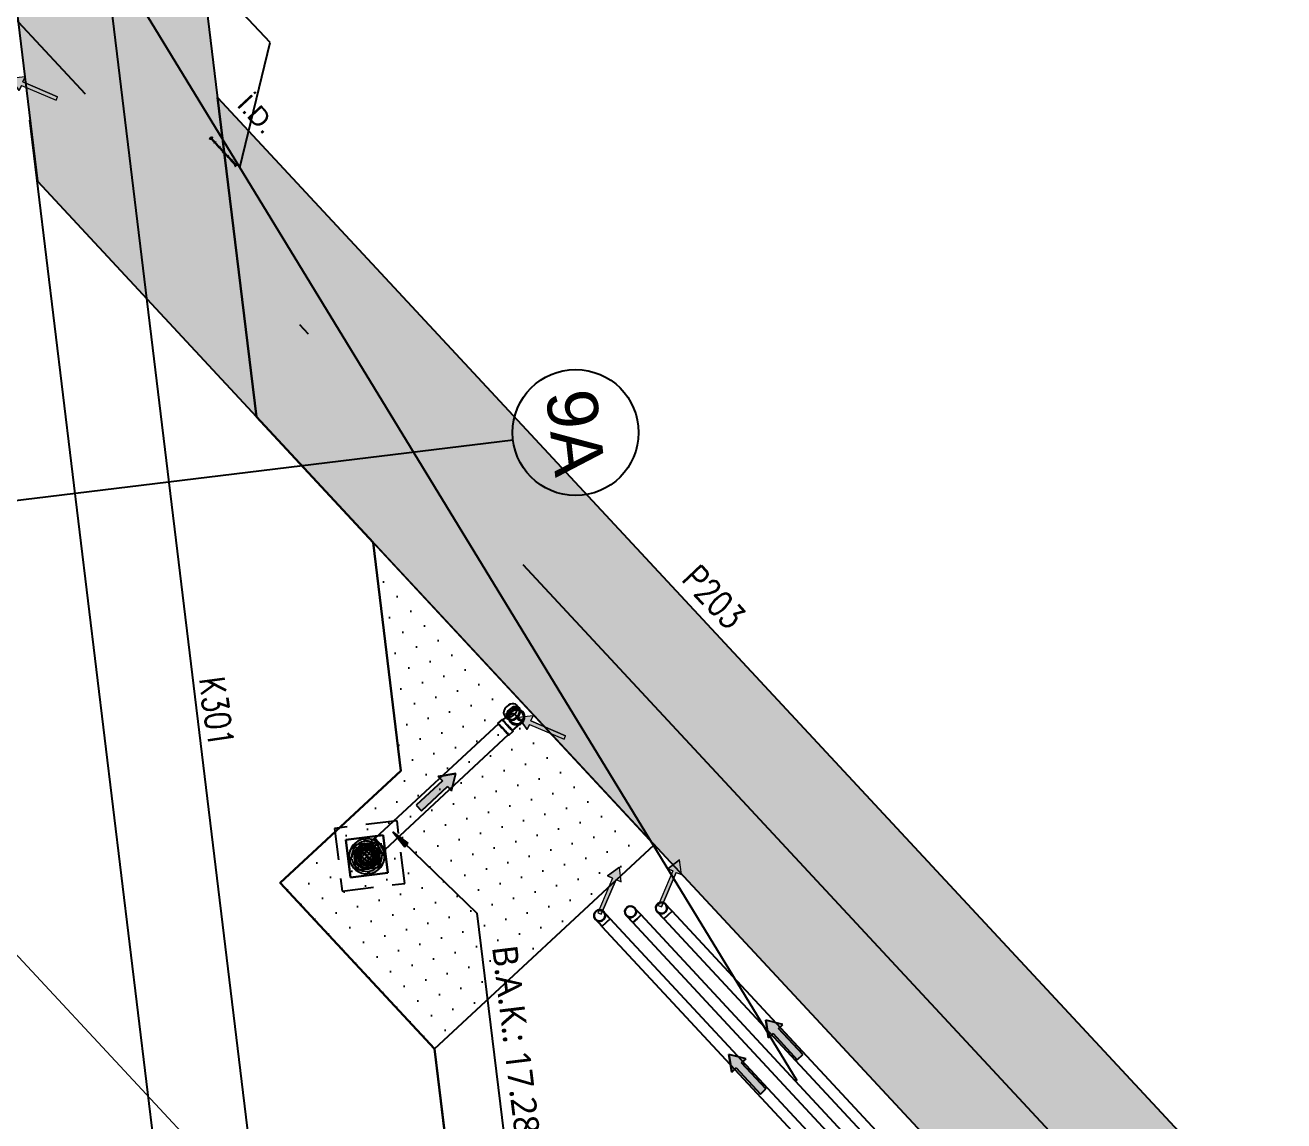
# Model space of a CAD drawing. Header units: millimetres. Extents: x 400382 to 401276, y 4543898 to 4544126.
# Drawn here: x 400483.28 to 400493.27, y 4544028.54 to 4544037.23 of the extents above; entities that cross this region are included whole.
import ezdxf
from ezdxf.enums import TextEntityAlignment as Align

# ---------------------------------------------------------------- set-up
doc = ezdxf.new("R2010")
doc.units = ezdxf.units.MM
for name, pattern in [('ACAD_ISO05W100', [33, 24, -3, 0, -3, 0, -3]), ('AKS', [3, 2.5, -0.25, 0, -0.25]), ('CIZGI', [0.4, 0.25, -0.15]), ('CONTINU', [0])]:
    doc.linetypes.add(name, pattern=pattern)
doc.layers.add('A-DETL', color=90, linetype='Continuous', lineweight=15)
doc.layers.add('A-DETL-GENF', color=92, linetype='Continuous', lineweight=9)
for name, color, linetype in [('aks prota', 2, 'AKS'), ('caks prota', 4, 'Continuous'), ('iderzi_PROTA', 3, 'Continuous'), ('kiriş prota', 6, 'Continuous'), ('kolon tarama prota', 252, 'Continuous'), ('merdiven prota', 2, 'Continuous'), ('not çizgisi prota', 4, 'Continuous'), ('perde prota', 1, 'Continuous'), ('PRT-MI-a_fit_drainage', 10, 'Continuous'), ('st_s_su tutucu', 2, 'Continuous'), ('st_s_ölçü', 4, 'Continuous'), ('taks prota', 7, 'Continuous'), ('TARAMA', 8, 'Continuous'), ('tperde prota', 6, 'Continuous')]:
    doc.layers.add(name, color=color, linetype=linetype)
doc.styles.add('OLCU', font='romanstw.shx')
doc.styles.add('Segoe UI Light_1', font='', dxfattribs={"height": 199.9999999999999})
doc.styles.add('TAKS', font='Arial Unicode.ttf')
doc.styles.add('text25_PROTA', font='Arial.ttf', dxfattribs={"height": 25})
doc.styles.add('TKIRIS', font='romanstw.shx')
doc.styles.add('tkolon', font='romanstw.shx')
doc.styles.get('Segoe UI Light_1').set_extended_font_data('Segoe UI Light')
doc.dimstyles.new('1-50', dxfattribs={"dimtxt": 10, "dimasz": 4, "dimexe": 4, "dimexo": 8, "dimgap": 4, "dimtad": 1, "dimdec": 1, "dimrnd": 0.05, "dimzin": 9, "dimdsep": 46, "dimtxsty": 'OLCU', "dimblk1": 'OBLIQUE', "dimblk2": 'OBLIQUE', "dimsah": 1, "dimcen": 2, "dimdle": 4, "dimclrd": 4, "dimclre": 4, "dimclrt": 3, "dimadec": 1, "dimazin": 0, "dimtfac": 1, "dimtdec": 1, "dimtix": 1, "dimtmove": 2, "dimatfit": 3, "dimldrblk": 'OBLIQUE', "dimfxl": 1, "dimtvp": 1, "dimtolj": 1, "dimtzin": 1, "dimarcsym": 0})

# ---------------------------------------------------------------- blocks, each defined once
blk = doc.blocks.new('Flow Direction - Flow Direction _25mm_-1035271-_17_70 m  ARA KAT')
at = {"layer": 'TARAMA'}
blk.add_hatch(color=256, dxfattribs=at).paths.add_polyline_path([(0, 1.015187933717243e-13), (-117.0416345659798, -78.02775637731982), (-117.0416345659799, -29.99999999999993), (-400.0000000000001, -29.99999999999991), (-400, 30.00000000000008), (-117.04163456598, 30.00000000000008), (-117.0416345659799, 78.02775637732009)], flags=0)
for p, q in [((-117.04163456598, 30.00000000000009), (-400, 30.00000000000008)), ((-400, 30.00000000000008), (-400.0000000000001, -29.99999999999991)), ((-117.0416345659798, 30.00000000000008), (-399.9999999999999, 30.00000000000008)), ((-399.9999999999999, 30.00000000000008), (-400, -29.99999999999991)), ((-1.691979889528737e-14, 8.459899447643693e-14), (-117.0416345659799, 78.02775637732009)), ((-117.0416345659799, 78.02775637732012), (-117.04163456598, 30.00000000000008)), ((-117.0416345659798, 78.02775637732002), (0, 8.459899447643693e-14)), ((-117.0416345659798, 30.00000000000008), (-117.0416345659798, 78.02775637732002)), ((-117.0416345659798, -78.02775637731985), (0, 1.015187933717243e-13)), ((-117.0416345659798, -78.02775637731985), (0, 8.459899447643693e-14)), ((-400.0000000000001, -29.99999999999991), (-117.0416345659799, -29.99999999999993)), ((-117.0416345659799, -29.99999999999993), (-400, -29.99999999999991)), ((-117.0416345659799, -29.99999999999993), (-117.0416345659798, -78.02775637731982)), ((-117.0416345659799, -29.99999999999993), (-117.0416345659798, -78.02775637731988))]:
    blk.add_line(p, q, dxfattribs=at)
blk = doc.blocks.new('Riser Direction1 - Flow Direction _25mm_ 2-2155046-_17_70 m  ARA KAT')
at = {"layer": 'A-DETL-GENF'}
blk.add_hatch(color=256, dxfattribs=at).paths.add_polyline_path([(-3.383959779057477e-14, -8.353062558512092e-14), (118, -4.060751734868973e-13), (96.00587391054631, -38.09494385501035), (354.8603263417587, -187.5446316471047), (339.848578520666, -213.5457415836484), (80.9941260894537, -64.09605379155403), (58.99999999999961, -102.1909976465643)], flags=0)
for p, q in [((-1.691979889528738e-14, -1.015187933717243e-13), (58.99999999999961, -102.1909976465643)), ((118, -4.060751734868973e-13), (-3.383959779057477e-14, -8.353062558512092e-14)), ((118, -4.060751734868973e-13), (-3.383959779057477e-14, -8.353062558512096e-14)), ((58.99999999999961, -102.1909976465643), (-1.691979889528738e-14, -1.015187933717243e-13)), ((58.99999999999961, -102.1909976465644), (80.9941260894537, -64.09605379155403)), ((80.9941260894537, -64.09605379155401), (58.99999999999961, -102.1909976465644)), ((80.9941260894537, -64.09605379155403), (339.848578520666, -213.5457415836484)), ((80.99412608945369, -64.096053791554), (339.848578520666, -213.5457415836484)), ((96.00587391054631, -38.09494385501034), (118, -4.060751734868973e-13)), ((96.00587391054631, -38.09494385501034), (118, -3.976152740392536e-13)), ((354.8603263417587, -187.5446316471047), (96.00587391054631, -38.09494385501035)), ((96.00587391054633, -38.09494385501034), (354.8603263417587, -187.5446316471048)), ((339.848578520666, -213.5457415836484), (354.8603263417587, -187.5446316471047)), ((339.848578520666, -213.5457415836484), (354.8603263417587, -187.5446316471047))]:
    blk.add_line(p, q, dxfattribs=at)
blk = doc.blocks.new('17.60 mekanik')
at = {"layer": 'kolon tarama prota'}
blk.add_hatch(color=256, dxfattribs=at).paths.add_polyline_path([(141917.8479183302, 63431.37157536528), (141932.9329541043, 63430.21335206205), (141932.7187142243, 63434.15711211848)], flags=0)
for p, q in [((141914.0819018368, 63571.77016613678), (141910.8890863937, 63571.77016613678)), ((141910.8890863937, 63559.01936613678), (141914.0819018368, 63559.01936613678)), ((141911.4703751276, 63555.55275822488), (141911.4703751276, 63551.10798045821)), ((141924.2211751276, 63551.10798045821), (141924.2211751276, 63555.55275822488)), ((141911.9457751286, 63551.1078748521), (141911.9481694586, 63417.34148582058)), ((141923.7481694567, 63417.34169703279), (141923.7457751267, 63551.10808606431)), ((142400.2388076643, 63550.739192081), (142114.7390584994, 63550.739192081)), ((142114.7390584994, 63550.739192081), (142114.7390584994, 63546.294192081)), ((142114.7390584994, 63546.294192081), (142114.7390584994, 63550.739192081)), ((142114.7390584994, 63546.294192081), (142114.7390584994, 63541.849192081)), ((142114.7390584994, 63541.849192081), (142114.7390584994, 63546.294192081)), ((142114.7390584994, 63546.294192081), (142114.7390584994, 63546.294192081)), ((142114.7390584994, 63546.294192081), (142114.7390584994, 63546.294192081)), ((142114.7390584994, 63541.849192081), (142400.2388076643, 63541.849192081)), ((142385.2388076643, 63530.73976485491), (142100.2082079393, 63530.73976485491)), ((142100.2082079393, 63530.73976485491), (142100.2082079393, 63526.29476485491)), ((142100.2082079393, 63526.29476485491), (142100.2082079393, 63530.73976485491)), ((142100.2082079393, 63526.29476485491), (142100.2082079393, 63521.84976485491)), ((142100.2082079393, 63521.84976485491), (142100.2082079393, 63526.29476485491)), ((142100.2082079393, 63526.29476485491), (142100.2082079393, 63526.29476485491)), ((142100.2082079393, 63526.29476485491), (142100.2082079393, 63526.29476485491)), ((142100.2082079393, 63521.84976485491), (142385.2388076643, 63521.84976485491)), ((142370.2388076643, 63510.73976613679), (142085.6773573792, 63510.73976613679)), ((142085.6773573792, 63510.73976613679), (142085.6773573792, 63506.29476613678)), ((142085.6773573792, 63506.29476613678), (142085.6773573792, 63510.73976613679)), ((142085.6773573792, 63506.29476613678), (142085.6773573792, 63501.84976613678)), ((142085.6773573792, 63501.84976613678), (142085.6773573792, 63506.29476613678)), ((142085.6773573792, 63506.29476613678), (142085.6773573792, 63506.29476613678)), ((142085.6773573792, 63506.29476613678), (142085.6773573792, 63506.29476613678)), ((142085.6773573792, 63501.84976613678), (142370.2388076643, 63501.84976613679)), ((141917.8479183302, 63431.37157536528), (142010.3435570701, 63436.39628636815)), ((141932.7187142243, 63434.15711211848), (141917.8479183302, 63431.37157536528)), ((141917.8479183302, 63431.37157536528), (141932.9329541043, 63430.21335206205)), ((141932.9329541043, 63430.21335206205), (141932.7187142243, 63434.15711211848)), ((142010.3435570701, 63436.39628636815), (142171.6539993496, 63319.19738984072)), ((141914.5296933264, 63424.00683944812), (141896.8961357576, 63399.73632961687)), ((141896.8961357576, 63399.73632961687), (141914.5296933264, 63424.00683944812)), ((141938.8002031577, 63406.37328187934), (141914.5296933264, 63424.00683944812)), ((141914.5296933264, 63424.00683944812), (141938.8002031577, 63406.37328187934)), ((141914.5296933264, 63424.00683944812), (141914.5296933264, 63424.00683944812)), ((141908.4422890725, 63410.50661185), (141906.8230498334, 63411.68305802022)), ((141906.8230498334, 63411.68305802022), (141908.4422890725, 63410.50661185)), ((141906.8230498334, 63411.68305802022), (141906.8230498334, 63411.68305802022)), ((141911.4727694577, 63417.34159142668), (141911.4727694577, 63412.89681366002)), ((141924.2235694577, 63412.89681366002), (141924.2235694577, 63417.34159142668)), ((141925.6674047354, 63414.66771062464), (141924.4909585652, 63413.04847138555)), ((141924.4909585652, 63413.04847138555), (141925.6674047354, 63414.66771062464)), ((141924.4909585652, 63413.04847138555), (141924.4909585652, 63413.04847138555)), ((141925.2999755596, 63412.46068613326), (141926.4764217298, 63414.07992537235)), ((141926.4764217298, 63414.07992537235), (141925.2999755596, 63412.46068613326)), ((141925.2999755596, 63412.46068613326), (141925.2999755596, 63412.46068613326)), ((141925.6674047354, 63414.66771062464), (141925.6674047354, 63414.66771062464)), ((141926.4764217298, 63414.07992537235), (141926.4764217298, 63414.07992537235)), ((141906.2352645811, 63410.87404102585), (141907.8545038202, 63409.69759485563)), ((141907.8545038202, 63409.69759485563), (141906.2352645811, 63410.87404102585)), ((141906.2352645811, 63410.87404102585), (141906.2352645811, 63410.87404102585)), ((141907.8545038202, 63409.69759485563), (141907.8545038202, 63409.69759485563)), ((141908.4422890725, 63410.50661185), (141908.4422890725, 63410.50661185)), ((141909.8792677275, 63408.22651776783), (141911.5001480055, 63407.04887931308)), ((141911.5001480055, 63407.04887931308), (141909.8792677275, 63408.22651776783)), ((141909.8792677275, 63408.22651776783), (141909.8792677275, 63408.22651776783)), ((141912.0879332577, 63407.85789630745), (141910.4670529798, 63409.0355347622)), ((141910.4670529798, 63409.0355347622), (141912.0879332577, 63407.85789630745)), ((141910.4670529798, 63409.0355347622), (141910.4670529798, 63409.0355347622)), ((141911.5001480055, 63407.04887931308), (141911.5001480055, 63407.04887931308)), ((141912.0879332577, 63407.85789630745), (141912.0879332577, 63407.85789630745)), ((141913.5294681025, 63405.57449195966), (141915.1611722892, 63404.38898947486)), ((141915.1611722892, 63404.38898947486), (141913.5294681025, 63405.57449195966)), ((141913.5294681025, 63405.57449195966), (141913.5294681025, 63405.57449195966)), ((141915.7489575415, 63405.19800646924), (141914.1172533548, 63406.38350895404)), ((141914.1172533548, 63406.38350895404), (141915.7489575415, 63405.19800646924)), ((141914.1172533548, 63406.38350895404), (141914.1172533548, 63406.38350895404)), ((141915.1611722892, 63404.38898947486), (141915.1611722892, 63404.38898947486)), ((141915.7489575415, 63405.19800646924), (141915.7489575415, 63405.19800646924)), ((141920.3678556692, 63407.3735071033), (141919.1823531844, 63405.74180291656)), ((141919.1823531844, 63405.74180291656), (141920.3678556692, 63407.3735071033)), ((141919.1823531844, 63405.74180291656), (141919.1823531844, 63405.74180291656)), ((141919.9913701788, 63405.15401766427), (141921.1768726636, 63406.785721851)), ((141921.1768726636, 63406.785721851), (141919.9913701788, 63405.15401766427)), ((141919.9913701788, 63405.15401766427), (141919.9913701788, 63405.15401766427)), ((141920.3678556692, 63407.3735071033), (141920.3678556692, 63407.3735071033)), ((141922.1668708129, 63400.53511953656), (141920.5351666261, 63401.72062202135)), ((141920.5351666261, 63401.72062202135), (141922.1668708129, 63400.53511953656)), ((141920.5351666261, 63401.72062202135), (141920.5351666261, 63401.72062202135)), ((141921.1666455889, 63382.1027720481), (141938.8002031577, 63406.37328187934)), ((141938.8002031577, 63406.37328187934), (141921.1666455889, 63382.1027720481)), ((141921.1768726636, 63406.785721851), (141921.1768726636, 63406.785721851)), ((141923.0198814774, 63411.02370747828), (141921.8422430226, 63409.40282720031)), ((141921.8422430226, 63409.40282720031), (141923.0198814774, 63411.02370747828)), ((141921.8422430226, 63409.40282720031), (141921.8422430226, 63409.40282720031)), ((141922.651260017, 63408.81504194802), (141923.8288984718, 63410.43592222599)), ((141923.8288984718, 63410.43592222599), (141922.651260017, 63408.81504194802)), ((141922.651260017, 63408.81504194802), (141922.651260017, 63408.81504194802)), ((141923.0198814774, 63411.02370747828), (141923.0198814774, 63411.02370747828)), ((141923.8288984718, 63410.43592222599), (141923.8288984718, 63410.43592222599)), ((141938.8002031577, 63406.37328187934), (141938.8002031577, 63406.37328187934)), ((141896.8961357576, 63399.73632961687), (141921.1666455889, 63382.1027720481)), ((141921.1666455889, 63382.1027720481), (141896.8961357576, 63399.73632961687)), ((141896.8961357576, 63399.73632961687), (141896.8961357576, 63399.73632961687)), ((141910.3963633558, 63393.64892536296), (141909.2199171855, 63392.02968612387)), ((141909.2199171855, 63392.02968612387), (141910.3963633558, 63393.64892536296)), ((141909.2199171855, 63392.02968612387), (141909.2199171855, 63392.02968612387)), ((141910.0289341799, 63391.44190087158), (141911.2053803501, 63393.06114011067)), ((141911.2053803501, 63393.06114011067), (141910.0289341799, 63391.44190087158)), ((141910.0289341799, 63391.44190087158), (141910.0289341799, 63391.44190087158)), ((141910.3963633558, 63393.64892536296), (141910.3963633558, 63393.64892536296)), ((141911.2053803501, 63393.06114011067), (141911.2053803501, 63393.06114011067)), ((141913.0450788983, 63397.2945695482), (141911.8674404436, 63395.67368927023)), ((141911.8674404436, 63395.67368927023), (141913.0450788983, 63397.2945695482)), ((141911.8674404436, 63395.67368927023), (141911.8674404436, 63395.67368927023)), ((141912.6764574379, 63395.08590401793), (141913.8540958927, 63396.70678429591)), ((141913.8540958927, 63396.70678429591), (141912.6764574379, 63395.08590401793)), ((141912.6764574379, 63395.08590401793), (141912.6764574379, 63395.08590401793)), ((141913.0450788983, 63397.2945695482), (141913.0450788983, 63397.2945695482)), ((141913.8540958927, 63396.70678429591), (141913.8540958927, 63396.70678429591)), ((141915.7049687365, 63400.95559383195), (141914.5194662517, 63399.32388964521)), ((141914.5194662517, 63399.32388964521), (141915.7049687365, 63400.95559383195)), ((141914.5194662517, 63399.32388964521), (141914.5194662517, 63399.32388964521)), ((141915.3284832461, 63398.73610439292), (141916.5139857309, 63400.36780857966)), ((141916.5139857309, 63400.36780857966), (141915.3284832461, 63398.73610439292)), ((141915.3284832461, 63398.73610439292), (141915.3284832461, 63398.73610439292)), ((141915.7049687365, 63400.95559383195), (141915.7049687365, 63400.95559383195)), ((141916.5139857309, 63400.36780857966), (141916.5139857309, 63400.36780857966)), ((141919.9473813738, 63400.91160502697), (141921.5790855605, 63399.72610254218)), ((141921.5790855605, 63399.72610254218), (141919.9473813738, 63400.91160502697)), ((141919.9473813738, 63400.91160502697), (141919.9473813738, 63400.91160502697)), ((141921.5790855605, 63399.72610254218), (141921.5790855605, 63399.72610254218)), ((141922.1668708129, 63400.53511953656), (141922.1668708129, 63400.53511953656)), ((141923.6084056576, 63398.25171518877), (141925.2292859355, 63397.07407673402)), ((141925.2292859355, 63397.07407673402), (141923.6084056576, 63398.25171518877)), ((141923.6084056576, 63398.25171518877), (141923.6084056576, 63398.25171518877)), ((141925.8170711878, 63397.88309372839), (141924.1961909099, 63399.06073218314)), ((141924.1961909099, 63399.06073218314), (141925.8170711878, 63397.88309372839)), ((141924.1961909099, 63399.06073218314), (141924.1961909099, 63399.06073218314)), ((141925.2292859355, 63397.07407673402), (141925.2292859355, 63397.07407673402)), ((141925.8170711878, 63397.88309372839), (141925.8170711878, 63397.88309372839)), ((141927.2540498428, 63395.60299964622), (141928.8732890819, 63394.426553476)), ((141928.8732890819, 63394.426553476), (141927.2540498428, 63395.60299964622)), ((141927.2540498428, 63395.60299964622), (141927.2540498428, 63395.60299964622)), ((141929.4610743342, 63395.23557047037), (141927.8418350951, 63396.41201664059)), ((141927.8418350951, 63396.41201664059), (141929.4610743342, 63395.23557047037)), ((141927.8418350951, 63396.41201664059), (141927.8418350951, 63396.41201664059)), ((141928.8732890819, 63394.426553476), (141928.8732890819, 63394.426553476)), ((141929.4610743342, 63395.23557047037), (141929.4610743342, 63395.23557047037)), ((141921.1666455889, 63382.1027720481), (141921.1666455889, 63382.1027720481))]:
    blk.add_line(p, q, dxfattribs=at)
at = {"layer": 'kolon tarama prota', "flags": 128}
for points in [[(141912.1307751276, 63565.39476613679), (141912.6004471828, 63567.66363364092), (141913.9322658543, 63569.55957947801), (141915.9073272006, 63570.77097712911), (141917.8457751276, 63571.10976613678)], [(141912.1307751276, 63565.39476613679), (141912.1307751276, 63564.92230652401), (141912.1307751276, 63563.54983437919), (141912.1307751276, 63561.40780145799), (141912.1307751276, 63558.69980530252), (141912.1307751276, 63555.68323755029), (141912.1307751276, 63555.55275822488)], [(141917.8457751276, 63559.67976613678), (141915.5769076235, 63560.14943819197), (141913.6809617864, 63561.48125686342), (141912.4695641353, 63563.45631820972), (141912.1307751276, 63565.39476613679)], [(141914.0819018368, 63571.10976613678), (141916.186796395, 63571.10976613678), (141917.472206111, 63571.10976613678), (141917.8457751276, 63571.10976613678)], [(141917.8457751276, 63571.10976613678), (141920.1146426318, 63570.64009408159), (141922.0105884689, 63569.30827541015), (141923.22198612, 63567.33321406384), (141923.5607751276, 63565.39476613678)], [(141923.5607751276, 63565.39476613678), (141923.0911030725, 63563.12589863264), (141921.759284401, 63561.22995279555), (141919.7842230547, 63560.01855514445), (141917.8457751276, 63559.67976613678)], [(141923.5607751276, 63555.55275822488), (141923.5607751276, 63558.57618529831), (141923.5607751276, 63561.30279070132), (141923.5607751276, 63563.47341401072), (141923.5607751276, 63564.88174020392), (141923.5607751276, 63565.39390964292), (141923.5607751276, 63565.39476613679)], [(141917.8457751276, 63559.67976613678), (141917.372573121, 63559.67976613678), (141915.9891691362, 63559.67976613678), (141914.0819018368, 63559.67976613678)], [(142102.6940584994, 63546.294192081), (142103.1618645494, 63548.27912363751), (142104.4668158826, 63549.84625407323), (142106.3342379753, 63550.66572372608), (142107.1390584994, 63550.739192081)], [(142107.1390584994, 63541.849192081), (142105.1541269429, 63542.31699813099), (142103.5869965072, 63543.62194946414), (142102.7675268544, 63545.48937155689), (142102.6940584994, 63546.294192081)], [(142107.1390584994, 63550.739192081), (142107.6103552399, 63550.739192081), (142108.9657926672, 63550.739192081), (142111.0372620336, 63550.739192081), (142113.5678484022, 63550.739192081), (142114.7390584994, 63550.739192081)], [(142107.1390584994, 63550.739192081), (142109.1239900559, 63550.271386031), (142110.6911204917, 63548.96643469785), (142111.5105901445, 63547.0990126051), (142111.5840584994, 63546.294192081)], [(142111.5840584994, 63546.294192081), (142111.1162524494, 63544.30926052448), (142109.8113011163, 63542.74213008877), (142107.9438790235, 63541.92266043591), (142107.1390584994, 63541.849192081)], [(142114.7390584994, 63541.849192081), (142112.1043687952, 63541.849192081), (142109.7964476883, 63541.849192081), (142108.101536151, 63541.849192081), (142107.2298463631, 63541.849192081), (142107.1390584994, 63541.849192081)], [(142088.1632079393, 63526.29476485491), (142088.6310139893, 63528.27969641142), (142089.9359653225, 63529.84682684714), (142091.8033874152, 63530.66629649999), (142092.6082079393, 63530.73976485491)], [(142092.6082079393, 63521.84976485491), (142090.6232763828, 63522.3175709049), (142089.0561459471, 63523.62252223805), (142088.2366762942, 63525.4899443308), (142088.1632079393, 63526.29476485491)], [(142092.6082079393, 63530.73976485491), (142093.0795046798, 63530.73976485491), (142094.4349421071, 63530.73976485491), (142096.5064114735, 63530.73976485491), (142099.0369978421, 63530.73976485491), (142100.2082079393, 63530.73976485491)], [(142092.6082079393, 63530.73976485491), (142094.5931394958, 63530.27195880491), (142096.1602699315, 63528.96700747177), (142096.9797395844, 63527.09958537902), (142097.0532079393, 63526.29476485491)], [(142097.0532079393, 63526.29476485491), (142096.5854018893, 63524.3098332984), (142095.2804505562, 63522.74270286268), (142093.4130284634, 63521.92323320983), (142092.6082079393, 63521.84976485491)], [(142100.2082079393, 63521.84976485491), (142097.5735182351, 63521.84976485491), (142095.2655971282, 63521.84976485491), (142093.5706855909, 63521.84976485491), (142092.698995803, 63521.84976485491), (142092.6082079393, 63521.84976485491)], [(142073.6323573792, 63506.29476613678), (142074.1001634292, 63508.2796976933), (142075.4051147624, 63509.84682812901), (142077.2725368551, 63510.66629778186), (142078.0773573792, 63510.73976613679)], [(142078.0773573792, 63501.84976613678), (142076.0924258227, 63502.31757218678), (142074.525295387, 63503.62252351992), (142073.7058257341, 63505.48994561267), (142073.6323573792, 63506.29476613678)], [(142078.0773573792, 63510.73976613679), (142078.5486541197, 63510.73976613678), (142079.904091547, 63510.73976613679), (142081.9755609134, 63510.73976613678), (142084.506147282, 63510.73976613679), (142085.6773573792, 63510.73976613679)], [(142078.0773573792, 63510.73976613679), (142080.0622889357, 63510.27196008679), (142081.6294193714, 63508.96700875364), (142082.4488890243, 63507.09958666089), (142082.5223573792, 63506.29476613679)], [(142082.5223573792, 63506.29476613679), (142082.0545513292, 63504.30983458027), (142080.7495999961, 63502.74270414456), (142078.8821779033, 63501.9232344917), (142078.0773573792, 63501.84976613678)], [(142085.6773573792, 63501.84976613679), (142083.042667675, 63501.84976613678), (142080.7347465681, 63501.84976613679), (142079.0398350308, 63501.84976613679), (142078.1681452429, 63501.84976613679), (142078.0773573792, 63501.84976613678)], [(141912.1331694577, 63403.05480574811), (141912.1331694577, 63403.52726536089), (141912.1331694577, 63404.89973750571), (141912.1331694577, 63407.04177042691), (141912.1331694577, 63409.74976658238), (141912.1331694577, 63412.76633433461), (141912.1331694577, 63412.89681366002)], [(141923.5631694577, 63412.89681366002), (141923.5631694577, 63409.87338658659), (141923.5631694577, 63407.14678118358), (141923.5631694577, 63404.97615787417), (141923.5631694577, 63403.56783168097), (141923.5631694577, 63403.05566224198), (141923.5631694577, 63403.05480574811)], [(141912.1331694577, 63403.05480574811), (141912.6028415129, 63405.32367325225), (141913.9346601843, 63407.21961908934), (141915.9097215306, 63408.43101674044), (141917.8481694577, 63408.76980574811)], [(141917.8481694577, 63397.33980574811), (141915.5793019535, 63397.8094778033), (141913.6833561164, 63399.14129647474), (141912.4719584653, 63401.11635782105), (141912.1331694577, 63403.05480574811)], [(141917.8481694577, 63408.76980574811), (141920.1170369618, 63408.30013369292), (141922.0129827989, 63406.96831502148), (141923.22438045, 63404.99325367517), (141923.5631694577, 63403.05480574811)], [(141923.5631694577, 63403.05480574811), (141923.0934974025, 63400.78593824396), (141921.761678731, 63398.88999240688), (141919.7866173847, 63397.67859475578), (141917.8481694577, 63397.33980574811)]]:
    blk.add_lwpolyline(points, dxfattribs=at)
at = {"layer": 'kolon tarama prota'}
for centre, radius, start, end in [((141917.8457751276, 63565.39476613679), 6.375400000000792, 90, 270), ((141917.8457751276, 63565.39476613679), 6.375400000000792, 90, 270), ((141917.8457751276, 63565.39476613678), 6.37540000000197, 0, 180), ((141917.8457751276, 63565.39476613678), 6.375399999999615, 0, 180), ((141917.8457751276, 63565.39476613678), 5.9, 323.9999999985069, 143.9999999985069), ((141917.8457751276, 63565.39476613679), 6.375400000000792, 270, 90), ((141917.8457751276, 63565.39476613679), 6.375400000002291, 270, 90), ((141917.8457751276, 63565.39476613678), 6.37539999999876, 180, 0), ((141917.8457751276, 63565.39476613678), 6.375400000001115, 180, 0), ((141917.8457751276, 63565.39476613678), 5.9, 143.9999999985069, 323.9999999985069), ((141917.8457751276, 63565.39476613679), 5.715000000001502, 90, 270), ((141917.8457751276, 63565.39476613678), 5.715000000001502, 0, 180), ((141917.8457751276, 63565.39476613678), 5.715000000000646, 180, 0), ((141916.1118086334, 63563.00816600338), 2.949999999998545, 53.99999999421196, 233.9999999942119), ((141917.8457751276, 63565.39476613679), 5.71499999999947, 270, 90), ((141919.5797416219, 63567.78136627019), 2.95, 233.9999999942119, 53.99999999421196), ((142107.1390584994, 63546.294192081), 4.444999999998553, 0, 180), ((142107.1390584994, 63546.29476613679), 4.445000000003223, 143.9999999985069, 323.9999999985069), ((142107.1390584994, 63546.294192081), 4.444999999998553, 180, 0), ((142107.1390584994, 63546.29476613679), 4.444999999998809, 323.9999999985069, 143.9999999985069), ((142092.6082079393, 63526.29476485491), 4.445000000000586, 0, 180), ((142092.6082079393, 63526.29476613678), 4.445000000001165, 143.9999999985069, 323.9999999985069), ((142092.6082079393, 63526.29476485491), 4.444999999998553, 180, 0), ((142092.6082079393, 63526.29476613678), 4.444999999996798, 323.9999999985069, 143.9999999985069), ((142078.0773573792, 63506.29476613679), 4.444999999998553, 0, 180), ((142078.0773573792, 63506.29476613678), 4.444999999999709, 143.9999999985069, 323.9999999985069), ((142078.0773573792, 63506.29476613679), 4.444999999998553, 180, 0), ((142078.0773573792, 63506.29476613678), 4.445000000001165, 323.9999999985069, 143.9999999985069), ((141917.8481694577, 63403.05480574811), 14, 56.04671310135312, 141.9532868987612), ((141917.8481694577, 63403.05480574811), 14, 56.04671310135312, 141.9532868987612), ((141917.8481694577, 63403.05480574811), 12, 56.38801545882558, 141.6119845348579), ((141917.8481694577, 63403.05480574811), 12.00000000000001, 56.38801545882558, 141.6119845348579), ((141917.8481694577, 63403.05480574811), 10.00000000000001, 323.9999999985069, 143.9999999985069), ((141917.8481694577, 63403.05480574811), 10.00000000000001, 323.9999999985069, 143.9999999985069), ((141917.8481694577, 63403.05480574811), 9.5, 57.01696130850337, 140.9830386868458), ((141917.8481694577, 63403.05480574811), 9.500000000000002, 57.01696130850337, 140.9830386868458), ((141917.8481694577, 63403.05480574811), 9.000000000000009, 323.9999999985069, 143.9999999985069), ((141917.8481694577, 63403.05480574811), 9.000000000000009, 323.9999999985069, 143.9999999985069), ((141917.8481694577, 63403.05480574811), 12, 326.3880154599897, 51.61198453091146), ((141917.8481694577, 63403.05480574811), 12, 326.3880154599897, 51.61198453091146), ((141917.8481694577, 63403.05480574811), 14, 326.0467131002234, 51.9532868973338), ((141917.8481694577, 63403.05480574811), 14, 326.0467131002234, 51.9532868973338), ((141917.8481694577, 63403.05480574811), 14, 146.0467131002235, 231.9532868973338), ((141917.8481694577, 63403.05480574811), 14.00000000000001, 146.0467131002235, 231.9532868973338), ((141917.8481694577, 63403.05480574811), 12, 146.3880154599897, 231.6119845309114), ((141917.8481694577, 63403.05480574811), 12, 146.3880154599897, 231.6119845309114), ((141917.8481694577, 63403.05480574811), 10.00000000000001, 143.9999999985069, 323.9999999985069), ((141917.8481694577, 63403.05480574811), 10.00000000000001, 143.9999999985069, 323.9999999985069), ((141917.8481694577, 63403.05480574811), 9.499999999999998, 147.0169613130423, 230.9830386862312), ((141917.8481694577, 63403.05480574811), 9.5, 147.0169613130423, 230.9830386862312), ((141917.8481694577, 63403.05480574811), 9.000000000000007, 143.9999999985069, 323.9999999985069), ((141917.8481694577, 63403.05480574811), 9.000000000000007, 143.9999999985069, 323.9999999985069), ((141917.8481694577, 63403.05480574811), 7.5, 147.8225537276647, 230.1774462721928), ((141917.8481694577, 63403.05480574811), 7.499999999999999, 147.8225537276647, 230.1774462721928), ((141917.8481694577, 63403.05480574811), 6.375399999999856, 90, 270), ((141917.8481694577, 63403.05480574811), 6.375400000000006, 90, 270), ((141917.8481694577, 63403.05480574811), 5.900000000000729, 143.9999999985069, 323.9999999985069), ((141917.8481694577, 63403.05480574811), 7.499999999999999, 57.82255372635625, 140.1774462721928), ((141917.8481694577, 63403.05480574811), 7.500000000000004, 57.82255372635625, 140.1774462721928), ((141917.8481694577, 63403.05480574811), 5.715000000000958, 90, 270), ((141917.8481694577, 63403.05480574811), 5.000000000000004, 143.9999999985069, 323.9999999985069), ((141917.8481694577, 63403.05480574811), 5.000000000000004, 143.9999999985069, 323.9999999985069), ((141917.8481694577, 63403.05480574811), 5, 149.7391704761343, 228.2608295239611), ((141917.8481694577, 63403.05480574811), 5.000000000000001, 149.7391704761343, 228.2608295239611), ((141917.8481694577, 63403.05480574811), 5.9, 323.9999999985069, 143.9999999985069), ((141916.1142029634, 63400.6682056147), 2.949999999998243, 53.99999999421196, 233.9999999942119), ((141917.8481694577, 63403.05480574811), 5.000000000000004, 323.9999999985069, 143.9999999985069), ((141917.8481694577, 63403.05480574811), 5.000000000000004, 323.9999999985069, 143.9999999985069), ((141917.8481694577, 63403.05480574811), 5.000000000000001, 59.73917047613427, 138.2608295180751), ((141917.8481694577, 63403.05480574811), 5, 59.73917047613427, 138.2608295180751), ((141917.8481694577, 63403.05480574811), 3.000000000000001, 153.5940682266306, 224.4059317732015), ((141917.8481694577, 63403.05480574811), 3, 153.5940682266306, 224.4059317732015), ((141917.8481694577, 63403.05480574811), 3, 63.59406821916283, 134.4059317732015), ((141917.8481694577, 63403.05480574811), 3.000000000000002, 63.59406821916283, 134.4059317732015), ((141917.8481694577, 63403.05480574811), 6.375400000000474, 270, 90), ((141917.8481694577, 63403.05480574811), 6.375400000000305, 270, 90), ((141917.8481694577, 63403.05480574811), 5.714999999999193, 270, 90), ((141919.5821359519, 63405.44140588152), 2.950000000000301, 233.9999999942119, 53.99999999421196), ((141917.8481694577, 63403.05480574811), 3.000000000000001, 333.5940682266306, 44.40593177320152), ((141917.8481694577, 63403.05480574811), 3, 333.5940682266306, 44.40593177320152), ((141917.8481694577, 63403.05480574811), 4.999999999999999, 329.7391704761342, 48.26082952396113), ((141917.8481694577, 63403.05480574811), 5.000000000000002, 329.7391704761342, 48.26082952396113), ((141917.8481694577, 63403.05480574811), 7.500000000000002, 327.8225537276646, 50.17744627219283), ((141917.8481694577, 63403.05480574811), 7.5, 327.8225537276646, 50.17744627219283), ((141917.8481694577, 63403.05480574811), 9.500000000000002, 327.0169613130423, 50.98303868623125), ((141917.8481694577, 63403.05480574811), 9.500000000000004, 327.0169613130423, 50.98303868623125), ((141917.8481694577, 63403.05480574811), 14.00000000000001, 236.0467131013531, 321.9532868987612), ((141917.8481694577, 63403.05480574811), 14, 236.0467131013531, 321.9532868987612), ((141917.8481694577, 63403.05480574811), 12, 236.3880154588255, 321.6119845348579), ((141917.8481694577, 63403.05480574811), 12, 236.3880154588255, 321.6119845348579), ((141917.8481694577, 63403.05480574811), 9.500000000000002, 237.0169613085033, 320.9830386868458), ((141917.8481694577, 63403.05480574811), 9.499999999999998, 237.0169613085033, 320.9830386868458), ((141917.8481694577, 63403.05480574811), 7.499999999999999, 237.8225537263562, 320.1774462721929), ((141917.8481694577, 63403.05480574811), 7.500000000000002, 237.8225537263562, 320.1774462721929), ((141917.8481694577, 63403.05480574811), 5.000000000000003, 239.7391704761343, 318.2608295180751), ((141917.8481694577, 63403.05480574811), 4.999999999999999, 239.7391704761343, 318.2608295180751), ((141917.8481694577, 63403.05480574811), 2.999999999999999, 243.5940682191628, 314.4059317732015), ((141917.8481694577, 63403.05480574811), 3.000000000000001, 243.5940682191628, 314.4059317732015)]:
    blk.add_arc(centre, radius, start, end, dxfattribs=at)
for centre, major_axis, ratio, start_param, end_param in [((141910.8890863937, 63565.39476613678), (-8.440653176399792e-13, 6.375399999999614), 0.6957400217152956, 4.712388980384681, 7.853981633974524), ((141914.0819018368, 63565.39476613678), (3.808911103187404e-13, 6.375400000000794), 0.6957400217148482, 4.712388980384814, 7.853981633974345), ((141914.0819018368, 63565.39476613678), (-1.013998260357685e-12, 5.715000000001502), 0.6957400217148809, 4.712388980384508, 7.853981633974309), ((141910.8890863937, 63565.39476613678), (3.808911103187404e-13, 6.375400000000794), 0.6957400217148482, 1.570796326795072, 4.712388980384814), ((141914.0819018368, 63565.39476613678), (-1.305469995993315e-12, 6.375399999998762), 0.6957400217154392, 1.570796326794575, 4.712388980384631), ((141914.0819018368, 63565.39476613678), (-3.898163042359207e-13, 5.714999999999463), 0.6957400217151284, 1.570796326794798, 4.712388980384585), ((141917.8457751276, 63555.55275822488), (-6.375400000000364, 4.034526046581507e-13), 0.009999500037323807, 4.712388980384548, 7.85398163397461), ((141917.8457751276, 63551.10798045821), (-6.375400000000792, -1.977448621515411e-13), 0.009999500037188974, 4.712388980384631, 7.853981633974481), ((141917.8457751276, 63555.55275822488), (-5.714999999999463, 3.569020079474353e-15), 0.009999500037772592, 4.712388980384651, 7.853981633974744), ((141917.8457751276, 63551.10798045821), (5.899999999053629, 0.0001056061051896347), 0.009999500035661307, 1.570796326794799, 3.141592653589703), ((141917.8457751276, 63551.10798045821), (5.89999999905395, 0.0001056061031578144), 0.009999500035660762, 0, 1.570796326794802), ((141917.8457751276, 63555.55275822488), (-6.37540000000197, 6.511866601501616e-13), 0.009999500037690607, 1.570796326795024, 4.712388980384548), ((141917.8457751276, 63555.55275822488), (-5.715000000000646, 8.755995928312212e-13), 0.009999500037358534, 1.570796326795159, 4.712388980384653), ((141917.8457751276, 63551.10798045821), (-6.375400000000365, 3.937201953352568e-13), 0.009999500037508467, 1.570796326794896, 4.712388980384632), ((141917.8457751276, 63551.10798045821), (5.899999999053629, 0.0001056061051740777), 0.009999500036150796, 3.141592653589961, 4.71238898038484), ((141917.8457751276, 63551.10798045821), (5.89999999905395, 0.0001056061031426667), 0.00999950003615025, 4.712388980384843, 6.283185307179743), ((141917.8481694577, 63412.89681366002), (-6.375400000000081, 1.251941744717671e-13), 0.009999500037544991, 4.712388980384569, 7.853981633974483), ((141917.8481694577, 63417.34159142668), (-6.375400000001537, 1.243094099878961e-13), 0.009999500037314453, 4.712388980384912, 7.853981633974369), ((141917.8481694577, 63412.89681366002), (-5.714999999999417, 1.110361802503121e-13), 0.009999500037539034, 4.712388980384556, 7.853981633974674), ((141917.8481694577, 63417.34159142668), (5.899999999054807, 0.000105606104335249), 0.00999950003565931, 1.5707963267948, 3.141592653589685), ((141917.8481694577, 63417.34159142668), (5.899999999054807, 0.0001056061043299268), 0.009999500036003825, 3.141592653589763, 4.712388980384642), ((141917.8481694577, 63417.34159142668), (5.89999999905395, 0.0001056061031578144), 0.009999500035660762, 0, 1.570796326794802), ((141917.8481694577, 63417.34159142668), (6.375399999998625, -1.384656417302267e-13), 0.009999500037547272, 4.712388980384571, 7.853981633974707), ((141917.8481694577, 63412.89681366002), (-6.375399999999717, 1.243094099878606e-13), 0.009999500037545562, 1.570796326794897, 4.712388980384569), ((141917.8481694577, 63412.89681366002), (5.71499999999978, -1.209501249155263e-13), 0.0099995000375384, 4.712388980384876, 7.853981633974358), ((141917.8481694577, 63417.34159142668), (5.89999999905395, 0.0001056061031541299), 0.009999500036005273, 4.712388980384643, 6.283185307179532)]:
    blk.add_ellipse(centre, major_axis=major_axis, ratio=ratio, start_param=start_param, end_param=end_param, dxfattribs=at)
at = {"layer": 'kolon tarama prota', "xscale": 0.1, "yscale": 0.1, "zscale": 0.1}
for name, p, rotation in [('Riser Direction1 - Flow Direction _25mm_ 2-2155046-_17_70 m  ARA KAT', (141273.4125714038, 63615.98137169663), 53.99999999999887), ('Riser Direction1 - Flow Direction _25mm_ 2-2155046-_17_70 m  ARA KAT', (141919.1704391147, 63566.03368318312), 53.99999999999887), ('Riser Direction1 - Flow Direction _25mm_ 2-2155046-_17_70 m  ARA KAT', (142088.9037996774, 63582.95275689538), 323.999999999999), ('Flow Direction - Flow Direction _25mm_-1035271-_17_70 m  ARA KAT', (142228.7254561045, 63546.294192081), 179.9999999999999), ('Riser Direction1 - Flow Direction _25mm_ 2-2155046-_17_70 m  ARA KAT', (142060.5950665842, 63543.98912847453), 323.999999999999), ('Flow Direction - Flow Direction _25mm_-1035271-_17_70 m  ARA KAT', (142228.7254561045, 63506.29476613679), 179.9999999999999), ('Flow Direction - Flow Direction _25mm_-1035271-_17_70 m  ARA KAT', (141917.8467006828, 63499.39908714284), 89.99999999999984)]:
    blk.add_blockref(name, p, dxfattribs=dict(at, rotation=rotation))
at = {"layer": 'kolon tarama prota', "insert": (142049.8750017544, 63443.01883412077), "char_height": 20, "width": 207.1240739468078, "attachment_point": 1, "rotation": 323.999999999999, "line_spacing_factor": 1.142578849721707, "style": 'Segoe UI Light_1'}
blk.add_mtext('B.A.K.: 17.28 m', dxfattribs=at)
blk = doc.blocks.new('_Oblique')
at = {"layer": 'st_s_ölçü', "lineweight": -2}
blk.add_line((-0.5, -0.5), (0.5, 0.5), dxfattribs=at)
blk = doc.blocks.new('D')
at = {"layer": 'st_s_su tutucu', "linetype": 'CONTINU', "ltscale": 0.2}
for p, q in [((-39987.83090962706, 52508.18991963421), (-39992.63090966878, 52508.18991966914)), ((-39992.63090966878, 52508.18991966914), (-39992.63090980848, 52507.38991968935)), ((-39992.63090980848, 52507.38991968935), (-39990.63090962501, 52506.05655179494)), ((-39990.63090962501, 52506.05655179494), (-39990.6309096902, 52498.50671976196)), ((-39989.83090974534, 52506.05655187643), (-39987.83090964103, 52507.38991968935)), ((-39989.83090955907, 52498.50671965136), (-39989.83090974534, 52506.05655187643)), ((-39987.83090964103, 52507.38991968935), (-39987.83090962706, 52508.18991963421)), ((-39990.6309096902, 52498.50671976196), (-39991.53117650332, 52498.50671977942)), ((-39991.53117650332, 52498.50671977942), (-39991.53117639622, 52497.87311976865)), ((-39991.53117639622, 52497.87311976865), (-39990.63090970417, 52497.87311978029)), ((-39990.63090980196, 52488.50671968629), (-39991.53117661508, 52488.50671963972)), ((-39991.53117661508, 52488.50671963972), (-39991.53117662905, 52487.87311965806)), ((-39991.53117662905, 52487.87311965806), (-39990.630909937, 52487.87311964059)), ((-39990.63090970417, 52497.87311978029), (-39990.63090980196, 52488.50671968629)), ((-39990.630909937, 52487.87311964059), (-39990.63090992199, 52478.65671955824)), ((-39988.9306429881, 52498.50671966883), (-39989.83090955907, 52498.50671965136)), ((-39989.83090992229, 52488.50671961062), (-39989.83090981984, 52497.87311973373)), ((-39989.83090981984, 52497.87311973373), (-39988.93064300207, 52497.87311962313)), ((-39988.93064335132, 52488.50671965136), (-39989.83090992229, 52488.50671961062)), ((-39989.83091007002, 52478.65671960481), (-39989.8309099316, 52487.87311978029)), ((-39989.8309099316, 52487.87311978029), (-39988.93064311383, 52487.87311964059)), ((-39988.93064300207, 52497.87311962313), (-39988.9306429881, 52498.50671966883)), ((-39988.93064311383, 52487.87311964059), (-39988.93064335132, 52488.50671965136)), ((-39990.63090992199, 52478.65671955824), (-39991.93117670823, 52478.6567195757)), ((-39991.93117670823, 52478.6567195757), (-39991.93117659182, 52477.72311959402)), ((-39991.93117659182, 52477.72311959402), (-39990.63090987367, 52477.72311951835)), ((-39991.53117661508, 52467.87311965223), (-39991.53117662905, 52468.5067196339)), ((-39991.53117662905, 52468.5067196339), (-39990.630909937, 52468.50671965136)), ((-39990.63090980196, 52467.87311960567), (-39991.53117661508, 52467.87311965223)), ((-39990.630909937, 52468.50671965136), (-39990.63090992199, 52477.72311973372)), ((-39990.63090970417, 52458.50671951166), (-39990.63090980196, 52467.87311960567)), ((-39988.53064343977, 52478.65671965137), (-39989.83091007002, 52478.65671960481)), ((-39989.83090998934, 52477.72311965805), (-39988.53064344908, 52477.72311964058)), ((-39989.83091007002, 52477.72311968715), (-39989.8309099316, 52468.50671951166)), ((-39989.8309099316, 52468.50671951166), (-39988.93064311383, 52468.50671965136)), ((-39988.93064335132, 52467.87311964059), (-39989.83090992229, 52467.87311968134)), ((-39989.83090992229, 52467.87311968134), (-39989.83090981984, 52458.50671955823)), ((-39988.93064311383, 52468.50671965136), (-39988.93064335132, 52467.87311964059)), ((-39988.53064344908, 52477.72311964058), (-39988.53064343977, 52478.65671965137)), ((-39992.63090980848, 52448.98991960261), (-39990.63090962501, 52450.32328749701)), ((-39992.63090966878, 52448.18991962282), (-39992.63090980848, 52448.98991960261)), ((-39987.83090962706, 52448.18991965774), (-39992.63090966878, 52448.18991962282)), ((-39991.53117650332, 52457.87311951254), (-39991.53117639622, 52458.50671952331)), ((-39991.53117639622, 52458.50671952331), (-39990.63090970417, 52458.50671951166)), ((-39990.6309096902, 52457.87311953), (-39991.53117650332, 52457.87311951254)), ((-39990.63090962501, 52450.32328749701), (-39990.6309096902, 52457.87311953)), ((-39989.83090981984, 52458.50671955823), (-39988.93064300207, 52458.50671966883)), ((-39988.9306429881, 52457.87311962313), (-39989.83090955907, 52457.87311964059)), ((-39989.83090955907, 52457.87311964059), (-39989.83090974534, 52450.32328741552)), ((-39989.83090974534, 52450.32328741552), (-39987.83090964103, 52448.98991960261)), ((-39988.93064300207, 52458.50671966883), (-39988.9306429881, 52457.87311962313)), ((-39987.83090964103, 52448.98991960261), (-39987.83090962706, 52448.18991965774))]:
    blk.add_line(p, q, dxfattribs=at)
blk = doc.blocks.new('YER SUZGECI_20x20')
at = {"color": 2}
blk.add_lwpolyline([(-20, 0), (0, 0), (0, 20), (-20, 20)], close=True, dxfattribs=at)
for points in [[(0, 20), (-20, 0)], [(-20, 20), (0, 0)]]:
    blk.add_lwpolyline(points, dxfattribs=at)
blk.add_circle((-10, 10), 7, dxfattribs=at)

msp = doc.modelspace()

# ---------------------------------------------------------------- hatches: boundary and pattern name
at = {"layer": 'kolon tarama prota'}
h = msp.add_hatch(color=256, dxfattribs=at)
h.dxf.hatch_style = 1
h.paths.add_polyline_path([(400485.118386575, 4544034.121611849), (400477.1315568574, 4544099.890275298), (400434.7429687753, 4544094.74268042), (400434.9237976288, 4544093.253620003), (400475.8233252931, 4544098.220386026), (400483.3804365937, 4544035.990298833)])
h = msp.add_hatch(color=256, dxfattribs=at)
h.dxf.hatch_style = 1
h.paths.add_polyline_path([(400518.6553771556, 4544000.264360635), (400484.8107421547, 4544036.654952744), (400485.118386575, 4544034.121611849), (400516.7397574112, 4544000.121528585), (400498.5065390216, 4543983.163941871), (400490.4377242681, 4543991.839731889), (400489.1196602881, 4543990.613882247), (400489.8006878672, 4543989.881624481), (400490.0203651972, 4543990.085932754), (400498.2253854661, 4543981.263691183)])
h = msp.add_hatch(dxfattribs=at)
h.set_pattern_fill('DOTS', color=2, scale=0.1, angle=-47.07600604115969)
h.set_pattern_definition([(312.9239939588403, (398997.3648814661, 4544993.930188749), (0.1703024845281056, 0.04999016791884531), [0, -0.15875])])
h.paths.add_polyline_path([(400488.2756849518, 4544030.726806221), (400486.0453137024, 4544033.124956781), (400486.2652580212, 4544031.313794604), (400485.3081694045, 4544030.423665782), (400486.5333264335, 4544029.106346518)])

# ---------------------------------------------------------------- linework, layer by layer
at = {"layer": 'A-DETL', "color": 1, "lineweight": 5}
msp.add_lwpolyline([(400410.4979693978, 4544108.041349595), (400518.4062713222, 4543992.015663382)], dxfattribs=at)
at = {"layer": 'aks prota', "ltscale": 10}
for p, q in [((400524.7599808755, 4543992.599262115), (400411.7644162853, 4544114.094899494)), ((400490.0741459434, 4543987.091367729), (400475.977604086, 4544103.171308074)), ((400450.6304958682, 4544029.502159903), (400487.155416037, 4544033.937681358))]:
    msp.add_line(p, q, dxfattribs=at)
at = {"layer": 'caks prota', "ltscale": 0.05}
msp.add_circle((400487.6519212029, 4544033.996708498), 0.5, dxfattribs=at)
at = {"layer": 'iderzi_PROTA', "linetype": 'ACAD_ISO05W100', "lineweight": 30, "ltscale": 2}
for points in [[(400486.0453104307, 4544033.124960295), (400485.1183833033, 4544034.121615363), (400484.8107393505, 4544036.654952403)], [(400486.2652580212, 4544031.313794604), (400486.0453137024, 4544033.124956781), (400486.2652405198, 4544031.313778327), (400485.3081695051, 4544030.423665674), (400486.533326623, 4544029.106346314), (400486.8969103363, 4544026.112365507), (400486.9377082749, 4544025.804989517), (400486.9804386194, 4544025.424540207), (400487.0102408454, 4544025.179129613), (400486.0531510115, 4544024.288999557), (400487.2824553652, 4544022.967221284), (400487.3971554232, 4544021.992997663), (400487.8909332333, 4544017.926945297), (400487.3408580716, 4544017.415354472), (400487.3408580716, 4544017.415354472)]]:
    msp.add_lwpolyline(points, dxfattribs=at)
at = {"layer": 'kiriş prota'}
msp.add_line((400485.1339971279, 4544021.550506557), (400483.3216992486, 4544036.47412625), dxfattribs=at)
for points in [[(400488.2756849518, 4544030.726806221), (400486.0453137024, 4544033.124956781), (400486.2652580212, 4544031.313794604), (400485.3081694045, 4544030.423665782), (400486.5333264335, 4544029.106346518), (400488.2756849518, 4544030.726806221)], [(400486.2652580212, 4544031.313794604), (400485.3081695051, 4544030.423665674), (400486.5333265816, 4544029.106346656)], [(400486.5333265816, 4544029.106346656), (400487.0102408454, 4544025.179129613), (400486.0531510115, 4544024.288999557), (400487.2783097611, 4544022.971678739), (400487.8909332333, 4544017.926945297)]]:
    msp.add_lwpolyline(points, dxfattribs=at)
at = {"layer": 'perde prota'}
msp.add_lwpolyline([(400485.118386575, 4544034.121611849), (400477.1315568574, 4544099.890275298), (400434.7438723617, 4544094.74279015), (400434.9247012152, 4544093.253729733), (400475.8233252931, 4544098.220386026), (400483.3804365937, 4544035.990298833)], close=True, dxfattribs=at)
msp.add_lwpolyline([(400490.4377242681, 4543991.839731889), (400498.5065390216, 4543983.163941871), (400516.7397574112, 4544000.121528585), (400485.118386575, 4544034.121611849), (400484.8107421547, 4544036.654952744), (400518.6553771556, 4544000.264360635), (400498.2253854661, 4543981.263691183), (400490.0203651972, 4543990.085932754), (400489.8006878672, 4543989.881624481), (400489.1196602881, 4543990.613882247)], dxfattribs=at)
at = {"layer": 'PRT-MI-a_fit_drainage', "color": 2, "linetype": 'CIZGI'}
msp.add_lwpolyline([(400486.2957991315, 4544030.419848686), (400486.2355228476, 4544030.916202159), (400485.739169375, 4544030.855925874), (400485.7994456599, 4544030.359572402)], close=True, dxfattribs=at)

# ---------------------------------------------------------------- block references
at = {"layer": 'merdiven prota', "xscale": 0.01, "yscale": 0.01, "zscale": 0.01, "rotation": 312.9239939588403}
msp.add_blockref('17.60 mekanik', (399055.2216017991, 4544638.04734298), dxfattribs=at)
at = {"layer": 'PRT-MI-a_fit_drainage', "color": 2, "xscale": 0.01, "yscale": 0.01, "zscale": 0.01, "rotation": 96.9239939588472}
msp.add_blockref('YER SUZGECI_20x20', (400486.0824023415, 4544030.746505478), dxfattribs=at)
at = {"layer": 'st_s_ölçü', "xscale": 0.004999999999999998, "yscale": 0.004999999999999998, "zscale": 0.004999999999999998, "rotation": 222.9239939588403}
msp.add_blockref('D', (400159.7465736293, 4544092.189965261), dxfattribs=at)

# ---------------------------------------------------------------- texts
at = {"layer": 'iderzi_PROTA', "linetype": 'ACAD_ISO05W100', "style": 'text25_PROTA'}
msp.add_text('İ.D.', height=0.15, rotation=312.9239939495117, dxfattribs=at).set_placement((400484.9552030065, 4544036.591296433))
at = {"layer": 'kiriş prota', "ltscale": 0.05, "style": 'TKIRIS', "width": 0.8}
msp.add_text('K301', height=0.2, rotation=278.1611430739446, dxfattribs=at).set_placement((400484.762552782, 4544032.057206681), align=Align.MIDDLE_LEFT)
at = {"layer": 'taks prota', "style": 'TAKS'}
msp.add_text('9A', height=0.4, rotation=276.4291614254332, dxfattribs=at).set_placement((400487.6519212029, 4544033.996708498), align=Align.MIDDLE_CENTER)
at = {"layer": 'tperde prota', "style": 'tkolon', "width": 0.8}
msp.add_text('P203', height=0.2, rotation=313.3932852246724, dxfattribs=at).set_placement((400488.5580604267, 4544032.893022457), align=Align.MIDDLE_LEFT)

# ---------------------------------------------------------------- leaders
at = {"layer": 'not çizgisi prota'}
msp.add_leader([(400484.9868881721, 4544036.098892953), (400485.2271042555, 4544037.091800971), (400484.2475257767, 4544038.145068081)], dimstyle='1-50', override={"dimasz": 12, "dimgap": 4, "dimtad": 0}, dxfattribs=at)

doc.saveas('drawing.dxf')
